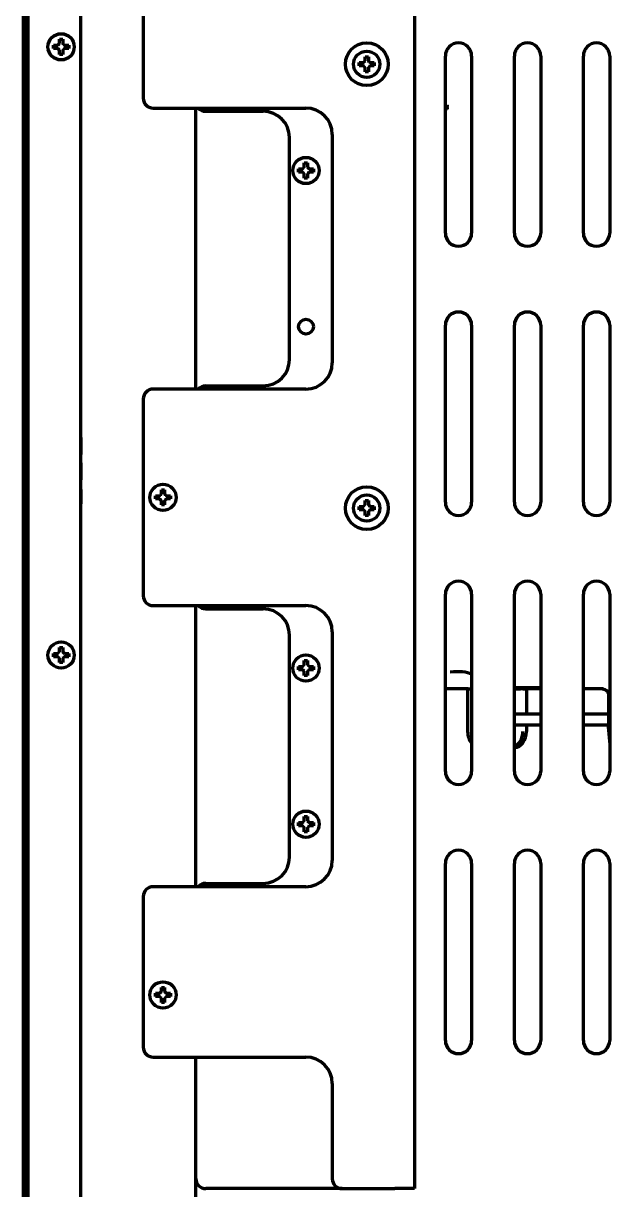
# Model space of a CAD drawing. Header units: inches. Extents: x -3022 to 7311, y 343 to 5680.
# Drawn here: x 2762.4 to 2940.8, y 4887.3 to 5242 of the extents above; entities that cross this region are included whole.
import ezdxf

# ---------------------------------------------------------------- set-up
doc = ezdxf.new("R2010")
doc.units = ezdxf.units.IN

msp = doc.modelspace()

# ---------------------------------------------------------------- linework, layer by layer
at = {"linetype": 'Continuous', "lineweight": 70}
for p, q in [((2881.42, 5510.9), (2881.42, 4887.6)), ((2762.42, 5416.39), (2762.42, 4925.13)), ((2763.1, 4926.13), (2763.1, 5416.05)), ((2763.92, 4602.1), (2763.92, 5415.66)), ((2779.92, 4615.94), (2779.92, 5410.57)), ((2798.92, 5279.12), (2798.92, 5219.28)), ((2771.62, 5234.9), (2771.62, 5235.4)), ((2771.62, 5234.4), (2771.62, 5234.9)), ((2776.22, 5235.4), (2776.22, 5234.9)), ((2776.22, 5234.9), (2776.22, 5234.4)), ((2864.62, 5229.6), (2864.62, 5230.1)), ((2864.62, 5229.1), (2864.62, 5229.6)), ((2869.22, 5230.1), (2869.22, 5229.6)), ((2869.22, 5229.6), (2869.22, 5229.1)), ((2890.84, 5178.24), (2890.84, 5232.1)), ((2898.84, 5232.1), (2898.84, 5178.24)), ((2911.84, 5178.24), (2911.84, 5232.1)), ((2919.84, 5232.1), (2919.84, 5178.24)), ((2932.84, 5178.24), (2932.84, 5232.1)), ((2940.84, 5232.1), (2940.84, 5178.24)), ((2801.92, 5216.28), (2848.42, 5216.28)), ((2814.92, 5130.77), (2814.92, 5216.27)), ((2817.92, 5215.28), (2835.42, 5215.28)), ((2856.42, 5208.28), (2856.42, 5138.78)), ((2843.42, 5139.78), (2843.42, 5207.28)), ((2846.12, 5197.28), (2846.12, 5197.78)), ((2850.72, 5197.78), (2850.72, 5197.28)), ((2846.12, 5196.78), (2846.12, 5197.28)), ((2850.72, 5197.28), (2850.72, 5196.78)), ((2890.84, 5096.38), (2890.84, 5150.24)), ((2898.84, 5150.24), (2898.84, 5096.38)), ((2911.84, 5096.38), (2911.84, 5150.24)), ((2919.84, 5150.24), (2919.84, 5096.38)), ((2932.84, 5096.38), (2932.84, 5150.24)), ((2940.84, 5150.24), (2940.84, 5096.38)), ((2848.42, 5130.78), (2801.92, 5130.78)), ((2817.92, 5131.78), (2835.42, 5131.78)), ((2798.92, 5127.78), (2798.92, 5067.94)), ((2779.92, 5116.07), (2779.92, 5110.93)), ((2779.92, 5116.07), (2779.92, 5111.78)), ((2779.92, 5110.93), (2779.92, 5116.07)), ((2779.92, 5108.35), (2779.92, 5103.21)), ((2779.92, 5103.21), (2779.92, 5108.35)), ((2779.92, 5100.21), (2779.92, 5095.93)), ((2802.62, 5097.86), (2802.62, 5098.36)), ((2807.22, 5098.36), (2807.22, 5097.86)), ((2802.62, 5097.36), (2802.62, 5097.86)), ((2807.22, 5097.86), (2807.22, 5097.36)), ((2864.62, 5094.6), (2864.62, 5095.1)), ((2864.62, 5094.1), (2864.62, 5094.6)), ((2869.22, 5095.1), (2869.22, 5094.6)), ((2869.22, 5094.6), (2869.22, 5094.1)), ((2890.84, 5014.52), (2890.84, 5068.38)), ((2898.84, 5068.38), (2898.84, 5014.52)), ((2911.84, 5014.52), (2911.84, 5068.38)), ((2919.84, 5068.38), (2919.84, 5014.52)), ((2932.84, 5014.52), (2932.84, 5068.38)), ((2940.84, 5068.38), (2940.84, 5014.52)), ((2801.92, 5064.94), (2848.42, 5064.94)), ((2814.92, 4979.43), (2814.92, 5064.92)), ((2817.92, 5063.94), (2835.42, 5063.94)), ((2843.42, 4988.44), (2843.42, 5055.94)), ((2856.42, 5056.94), (2856.42, 4987.44)), ((2771.62, 5049.9), (2771.62, 5050.4)), ((2771.62, 5049.4), (2771.62, 5049.9)), ((2776.22, 5050.4), (2776.22, 5049.9)), ((2776.22, 5049.9), (2776.22, 5049.4)), ((2846.12, 5045.94), (2846.12, 5046.44)), ((2846.12, 5045.44), (2846.12, 5045.94)), ((2850.72, 5046.44), (2850.72, 5045.94)), ((2850.72, 5045.94), (2850.72, 5045.44)), ((2891.53, 5039.6), (2890.84, 5039.6)), ((2892.41, 5039.6), (2891.52, 5039.6)), ((2897.53, 5039.6), (2892.42, 5039.6)), ((2897.53, 5039.61), (2897.53, 5026.6)), ((2897.76, 5039.61), (2898.84, 5039.61)), ((2919.84, 5039.93), (2911.84, 5040)), ((2911.84, 5039.63), (2913.75, 5039.64)), ((2914.44, 5039.63), (2915.26, 5039.6)), ((2919.84, 5039.6), (2915.26, 5039.6)), ((2915.6, 5031.94), (2915.6, 5039.6)), ((2938.9, 5039.63), (2934.42, 5039.63)), ((2938.52, 5039.6), (2934.42, 5039.6)), ((2940.52, 5037.6), (2940.52, 5028.1)), ((2919.84, 5031.94), (2911.84, 5031.93)), ((2940.52, 5031.96), (2932.84, 5031.96)), ((2911.84, 5028.63), (2919.84, 5028.64)), ((2915.6, 5026.6), (2915.6, 5028.64)), ((2915.6, 5028.63), (2919.84, 5028.63)), ((2932.84, 5028.65), (2940.52, 5028.66)), ((2932.84, 5028.66), (2940.52, 5028.66)), ((2940.84, 5028.1), (2940.42, 5028.1)), ((2940.42, 5028.1), (2940.84, 5022.64)), ((2915.52, 5026.6), (2915.6, 5026.6)), ((2846.12, 4998.44), (2846.12, 4998.94)), ((2850.72, 4998.94), (2850.72, 4998.44)), ((2846.12, 4997.94), (2846.12, 4998.44)), ((2850.72, 4998.44), (2850.72, 4997.94)), ((2890.84, 4932.66), (2890.84, 4986.52)), ((2898.84, 4986.52), (2898.84, 4932.66)), ((2911.84, 4932.66), (2911.84, 4986.52)), ((2919.84, 4986.52), (2919.84, 4932.66)), ((2932.84, 4932.66), (2932.84, 4986.52)), ((2940.84, 4986.52), (2940.84, 4932.66)), ((2848.42, 4979.44), (2801.92, 4979.44)), ((2817.92, 4980.44), (2835.42, 4980.44)), ((2798.92, 4976.44), (2798.92, 4930.6)), ((2802.62, 4946.52), (2802.62, 4947.02)), ((2802.62, 4946.02), (2802.62, 4946.52)), ((2807.22, 4947.02), (2807.22, 4946.52)), ((2807.22, 4946.52), (2807.22, 4946.02)), ((2762.42, 4925.13), (2762.42, 4925.13)), ((2762.42, 4925.13), (2763.04, 4925.13)), ((2762.42, 4925.1), (2762.42, 4925.1)), ((2762.42, 4925.1), (2762.42, 4438.3)), ((2762.42, 4925.1), (2763.04, 4925.1)), ((2763.92, 4925.13), (2763.04, 4925.13)), ((2763.92, 4925.1), (2763.04, 4925.1)), ((2801.92, 4927.6), (2848.42, 4927.6)), ((2814.92, 4601.15), (2814.92, 4927.61)), ((2763.1, 4441.3), (2763.1, 4924.1)), ((2856.42, 4919.6), (2856.42, 4890.6)), ((2859.42, 4887.6), (2817.92, 4887.6)), ((2859.42, 4887.6), (2875.42, 4887.6)), ((2881.42, 4887.6), (2875.42, 4887.6))]:
    msp.add_line(p, q, dxfattribs=at)
for centre, radius in [((2773.92, 5234.9), 4), ((2866.92, 5229.6), 6.5), ((2866.92, 5229.6), 4), ((2848.42, 5197.28), 4), ((2848.42, 5149.78), 2.25), ((2804.92, 5097.86), 4), ((2866.92, 5094.6), 6.5), ((2866.92, 5094.6), 4), ((2773.92, 5049.9), 4), ((2848.42, 5045.94), 4), ((2848.42, 4998.44), 4), ((2804.92, 4946.52), 4)]:
    msp.add_circle(centre, radius, dxfattribs=at)
for centre, radius, start, end in [((2894.84, 5232.1), 4, 0, 180), ((2915.84, 5232.1), 4, 0, 180), ((2936.84, 5232.1), 4, 0, 180), ((2801.92, 5219.28), 3, 180, 270), ((2817.92, 5218.28), 3, 221.8416, 270), ((2835.42, 5207.28), 8, 0, 90), ((2848.42, 5208.28), 8, 0, 90), ((2894.84, 5178.24), 4, 180, 0), ((2915.84, 5178.24), 4, 180, 0), ((2936.84, 5178.24), 4, 180, 0), ((2894.84, 5150.24), 4, 0, 180), ((2915.84, 5150.24), 4, 0, 180), ((2936.84, 5150.24), 4, 0, 180), ((2835.42, 5139.78), 8, 270, 0), ((2848.42, 5138.78), 8, 270, 0), ((2801.92, 5127.78), 3, 90, 180), ((2817.92, 5128.78), 3, 90, 138.1894), ((2894.84, 5096.38), 4, 180, 0), ((2915.84, 5096.38), 4, 180, 0), ((2936.84, 5096.38), 4, 180, 0), ((2894.84, 5068.38), 4, 0, 180), ((2915.84, 5068.38), 4, 0, 180), ((2936.84, 5068.38), 4, 0, 180), ((2801.92, 5067.94), 3, 180, 270), ((2817.92, 5066.94), 3, 221.8416, 270), ((2835.42, 5055.94), 8, 0, 90), ((2848.42, 5056.94), 8, 0, 90), ((2894.84, 5014.52), 4, 180, 0), ((2915.84, 5014.52), 4, 180, 0), ((2936.84, 5014.52), 4, 180, 0), ((2835.42, 4988.44), 8, 270, 0), ((2894.84, 4986.52), 4, 0, 180), ((2915.84, 4986.52), 4, 0, 180), ((2936.84, 4986.52), 4, 0, 180), ((2848.42, 4987.44), 8, 270, 0), ((2801.92, 4976.44), 3, 90, 180), ((2817.92, 4977.44), 3, 90, 138.1894), ((2894.84, 4932.66), 4, 180, 0), ((2915.84, 4932.66), 4, 180, 0), ((2936.84, 4932.66), 4, 180, 0), ((2801.92, 4930.6), 3, 180, 270), ((2848.42, 4919.6), 8, 0, 90), ((2817.92, 4890.6), 3, 180, 270), ((2859.42, 4890.6), 3, 180, 270)]:
    msp.add_arc(centre, radius, start, end, dxfattribs=at)
for centre, major_axis, ratio, start_param, end_param in [((2892.19, 5041.32), (7.88, 1.37), 0.409272, 0.499195, 1.479494), ((2898.03, 5039.6), (0.5, -0.005), 0.017453, 2.142303, 3.141746), ((2914.02, 5039.63), (0.5, -0.005), 0.017453, 0.571506, 2.142303), ((2901.82, 5026.6), (0, -5), 0.841178, 4.712389, 5.495676), ((2911.31, 5026.6), (0, 5), 0.841178, 3.267085, 4.712389), ((2910.23, 5026.6), (0, -5), 0.841178, 0.392282, 1.570796), ((2763.04, 4926.13), (0, -1), 0.052336, 0, 1.570796), ((2763.04, 4924.1), (0, -1), 0.052336, 1.570796, 3.141593)]:
    msp.add_ellipse(centre, major_axis=major_axis, ratio=ratio, start_param=start_param, end_param=end_param, dxfattribs=at)
for points in [[(2773.42, 5235.9), (2773.42, 5235.95), (2773.42, 5236.06), (2773.42, 5236.22), (2773.42, 5236.38), (2773.42, 5236.54), (2773.42, 5236.69), (2773.42, 5236.84), (2773.42, 5237.01), (2773.42, 5237.13), (2773.42, 5237.2)], [(2773.42, 5237.2), (2773.58, 5237.2), (2773.92, 5237.2), (2774.25, 5237.2), (2774.42, 5237.2)], [(2772.92, 5234.4), (2772.86, 5234.4), (2772.76, 5234.4), (2772.59, 5234.4), (2772.44, 5234.4), (2772.28, 5234.4), (2772.13, 5234.4), (2771.97, 5234.4), (2771.81, 5234.4), (2771.68, 5234.4), (2771.62, 5234.4)], [(2772.92, 5235.4), (2772.94, 5235.42), (2772.99, 5235.47), (2773.06, 5235.54), (2773.13, 5235.61), (2773.2, 5235.68), (2773.27, 5235.75), (2773.35, 5235.83), (2773.39, 5235.87), (2773.42, 5235.9)], [(2773.42, 5233.9), (2773.39, 5233.92), (2773.34, 5233.98), (2773.27, 5234.05), (2773.2, 5234.12), (2773.13, 5234.19), (2773.06, 5234.26), (2772.99, 5234.33), (2772.94, 5234.38), (2772.92, 5234.4)], [(2774.42, 5235.9), (2774.44, 5235.87), (2774.5, 5235.82), (2774.57, 5235.75), (2774.64, 5235.68), (2774.71, 5235.61), (2774.78, 5235.54), (2774.85, 5235.47), (2774.89, 5235.42), (2774.92, 5235.4)], [(2774.92, 5234.4), (2774.89, 5234.37), (2774.85, 5234.33), (2774.78, 5234.26), (2774.7, 5234.18), (2774.63, 5234.11), (2774.56, 5234.04), (2774.49, 5233.97), (2774.44, 5233.92), (2774.42, 5233.9)], [(2774.42, 5233.9), (2774.42, 5233.84), (2774.42, 5233.74), (2774.42, 5233.57), (2774.42, 5233.42), (2774.42, 5233.26), (2774.42, 5233.11), (2774.42, 5232.95), (2774.42, 5232.79), (2774.42, 5232.66), (2774.42, 5232.6)], [(2774.92, 5235.4), (2774.97, 5235.4), (2775.08, 5235.4), (2775.24, 5235.4), (2775.4, 5235.4), (2775.56, 5235.4), (2775.71, 5235.4), (2775.86, 5235.4), (2776.03, 5235.4), (2776.15, 5235.4), (2776.22, 5235.4)], [(2774.42, 5232.6), (2774.25, 5232.6), (2773.92, 5232.6), (2773.58, 5232.6), (2773.42, 5232.6)], [(2865.92, 5230.1), (2865.94, 5230.12), (2865.99, 5230.17), (2866.06, 5230.24), (2866.13, 5230.31), (2866.2, 5230.38), (2866.27, 5230.45), (2866.35, 5230.53), (2866.39, 5230.57), (2866.42, 5230.6)], [(2866.42, 5230.6), (2866.42, 5230.65), (2866.42, 5230.76), (2866.42, 5230.92), (2866.42, 5231.08), (2866.42, 5231.24), (2866.42, 5231.39), (2866.42, 5231.54), (2866.42, 5231.71), (2866.42, 5231.83), (2866.42, 5231.9)], [(2866.42, 5231.9), (2866.58, 5231.9), (2866.92, 5231.9), (2867.25, 5231.9), (2867.42, 5231.9)], [(2867.42, 5230.6), (2867.44, 5230.57), (2867.5, 5230.52), (2867.57, 5230.45), (2867.64, 5230.38), (2867.71, 5230.31), (2867.78, 5230.24), (2867.85, 5230.17), (2867.89, 5230.12), (2867.92, 5230.1)], [(2867.92, 5230.1), (2867.97, 5230.1), (2868.08, 5230.1), (2868.24, 5230.1), (2868.4, 5230.1), (2868.56, 5230.1), (2868.71, 5230.1), (2868.86, 5230.1), (2869.03, 5230.1), (2869.15, 5230.1), (2869.22, 5230.1)], [(2865.92, 5229.1), (2865.86, 5229.1), (2865.76, 5229.1), (2865.59, 5229.1), (2865.44, 5229.1), (2865.28, 5229.1), (2865.13, 5229.1), (2864.97, 5229.1), (2864.81, 5229.1), (2864.68, 5229.1), (2864.62, 5229.1)], [(2866.42, 5228.6), (2866.39, 5228.62), (2866.34, 5228.68), (2866.27, 5228.75), (2866.2, 5228.82), (2866.13, 5228.89), (2866.06, 5228.96), (2865.99, 5229.03), (2865.94, 5229.08), (2865.92, 5229.1)], [(2867.42, 5227.3), (2867.25, 5227.3), (2866.92, 5227.3), (2866.58, 5227.3), (2866.42, 5227.3)], [(2867.92, 5229.1), (2867.89, 5229.07), (2867.85, 5229.03), (2867.78, 5228.96), (2867.7, 5228.88), (2867.63, 5228.81), (2867.56, 5228.74), (2867.49, 5228.67), (2867.44, 5228.62), (2867.42, 5228.6)], [(2867.42, 5228.6), (2867.42, 5228.54), (2867.42, 5228.44), (2867.42, 5228.27), (2867.42, 5228.12), (2867.42, 5227.96), (2867.42, 5227.81), (2867.42, 5227.65), (2867.42, 5227.49), (2867.42, 5227.36), (2867.42, 5227.3)], [(2847.42, 5197.78), (2847.44, 5197.8), (2847.49, 5197.85), (2847.56, 5197.92), (2847.63, 5197.99), (2847.7, 5198.06), (2847.77, 5198.13), (2847.85, 5198.21), (2847.89, 5198.25), (2847.92, 5198.28)], [(2847.92, 5198.28), (2847.92, 5198.33), (2847.92, 5198.44), (2847.92, 5198.6), (2847.92, 5198.76), (2847.92, 5198.92), (2847.92, 5199.07), (2847.92, 5199.22), (2847.92, 5199.39), (2847.92, 5199.51), (2847.92, 5199.58)], [(2847.92, 5199.58), (2848.08, 5199.58), (2848.42, 5199.58), (2848.75, 5199.58), (2848.92, 5199.58)], [(2848.92, 5198.28), (2848.94, 5198.25), (2849, 5198.2), (2849.07, 5198.13), (2849.14, 5198.05), (2849.21, 5197.98), (2849.28, 5197.91), (2849.35, 5197.85), (2849.39, 5197.8), (2849.42, 5197.78)], [(2849.42, 5197.78), (2849.47, 5197.78), (2849.58, 5197.78), (2849.74, 5197.78), (2849.9, 5197.78), (2850.06, 5197.78), (2850.21, 5197.78), (2850.36, 5197.78), (2850.53, 5197.78), (2850.65, 5197.78), (2850.72, 5197.78)], [(2847.42, 5196.78), (2847.36, 5196.78), (2847.26, 5196.78), (2847.09, 5196.78), (2846.94, 5196.78), (2846.78, 5196.78), (2846.63, 5196.78), (2846.47, 5196.78), (2846.31, 5196.78), (2846.18, 5196.78), (2846.12, 5196.78)], [(2847.92, 5196.28), (2847.89, 5196.3), (2847.84, 5196.35), (2847.77, 5196.43), (2847.7, 5196.5), (2847.63, 5196.57), (2847.56, 5196.64), (2847.49, 5196.71), (2847.44, 5196.75), (2847.42, 5196.78)], [(2848.92, 5194.98), (2848.75, 5194.98), (2848.42, 5194.98), (2848.08, 5194.98), (2847.92, 5194.98)], [(2849.42, 5196.78), (2849.39, 5196.75), (2849.35, 5196.71), (2849.28, 5196.63), (2849.2, 5196.56), (2849.13, 5196.49), (2849.06, 5196.42), (2848.99, 5196.35), (2848.94, 5196.3), (2848.92, 5196.28)], [(2848.92, 5196.28), (2848.92, 5196.22), (2848.92, 5196.11), (2848.92, 5195.95), (2848.92, 5195.79), (2848.92, 5195.64), (2848.92, 5195.49), (2848.92, 5195.33), (2848.92, 5195.16), (2848.92, 5195.04), (2848.92, 5194.98)], [(2803.92, 5098.36), (2803.94, 5098.38), (2803.99, 5098.43), (2804.06, 5098.5), (2804.13, 5098.57), (2804.2, 5098.64), (2804.27, 5098.71), (2804.35, 5098.79), (2804.39, 5098.83), (2804.42, 5098.86)], [(2804.42, 5098.86), (2804.42, 5098.91), (2804.42, 5099.02), (2804.42, 5099.18), (2804.42, 5099.34), (2804.42, 5099.5), (2804.42, 5099.65), (2804.42, 5099.8), (2804.42, 5099.97), (2804.42, 5100.09), (2804.42, 5100.16)], [(2804.42, 5100.16), (2804.58, 5100.16), (2804.92, 5100.16), (2805.25, 5100.16), (2805.42, 5100.16)], [(2805.42, 5098.86), (2805.44, 5098.83), (2805.5, 5098.78), (2805.57, 5098.71), (2805.64, 5098.64), (2805.71, 5098.57), (2805.78, 5098.5), (2805.85, 5098.43), (2805.89, 5098.38), (2805.92, 5098.36)], [(2805.92, 5098.36), (2805.97, 5098.36), (2806.08, 5098.36), (2806.24, 5098.36), (2806.4, 5098.36), (2806.56, 5098.36), (2806.71, 5098.36), (2806.86, 5098.36), (2807.03, 5098.36), (2807.15, 5098.36), (2807.22, 5098.36)], [(2803.92, 5097.36), (2803.86, 5097.36), (2803.76, 5097.36), (2803.59, 5097.36), (2803.44, 5097.36), (2803.28, 5097.36), (2803.13, 5097.36), (2802.97, 5097.36), (2802.81, 5097.36), (2802.68, 5097.36), (2802.62, 5097.36)], [(2804.42, 5096.86), (2804.39, 5096.88), (2804.34, 5096.94), (2804.27, 5097.01), (2804.2, 5097.08), (2804.13, 5097.15), (2804.06, 5097.22), (2803.99, 5097.29), (2803.94, 5097.34), (2803.92, 5097.36)], [(2805.42, 5095.56), (2805.25, 5095.56), (2804.92, 5095.56), (2804.58, 5095.56), (2804.42, 5095.56)], [(2805.92, 5097.36), (2805.89, 5097.33), (2805.85, 5097.29), (2805.78, 5097.22), (2805.7, 5097.14), (2805.63, 5097.07), (2805.56, 5097), (2805.49, 5096.93), (2805.44, 5096.88), (2805.42, 5096.86)], [(2805.42, 5096.86), (2805.42, 5096.8), (2805.42, 5096.7), (2805.42, 5096.53), (2805.42, 5096.38), (2805.42, 5096.22), (2805.42, 5096.07), (2805.42, 5095.91), (2805.42, 5095.75), (2805.42, 5095.62), (2805.42, 5095.56)], [(2865.92, 5095.1), (2865.94, 5095.12), (2865.99, 5095.17), (2866.06, 5095.24), (2866.13, 5095.31), (2866.2, 5095.38), (2866.27, 5095.45), (2866.35, 5095.53), (2866.39, 5095.57), (2866.42, 5095.6)], [(2866.42, 5095.6), (2866.42, 5095.65), (2866.42, 5095.76), (2866.42, 5095.92), (2866.42, 5096.08), (2866.42, 5096.24), (2866.42, 5096.39), (2866.42, 5096.54), (2866.42, 5096.71), (2866.42, 5096.83), (2866.42, 5096.9)], [(2866.42, 5096.9), (2866.58, 5096.9), (2866.92, 5096.9), (2867.25, 5096.9), (2867.42, 5096.9)], [(2867.42, 5095.6), (2867.44, 5095.57), (2867.5, 5095.52), (2867.57, 5095.45), (2867.64, 5095.38), (2867.71, 5095.31), (2867.78, 5095.24), (2867.85, 5095.17), (2867.89, 5095.12), (2867.92, 5095.1)], [(2867.92, 5095.1), (2867.97, 5095.1), (2868.08, 5095.1), (2868.24, 5095.1), (2868.4, 5095.1), (2868.56, 5095.1), (2868.71, 5095.1), (2868.86, 5095.1), (2869.03, 5095.1), (2869.15, 5095.1), (2869.22, 5095.1)], [(2865.92, 5094.1), (2865.86, 5094.1), (2865.76, 5094.1), (2865.59, 5094.1), (2865.44, 5094.1), (2865.28, 5094.1), (2865.13, 5094.1), (2864.97, 5094.1), (2864.81, 5094.1), (2864.68, 5094.1), (2864.62, 5094.1)], [(2866.42, 5093.6), (2866.39, 5093.62), (2866.34, 5093.68), (2866.27, 5093.75), (2866.2, 5093.82), (2866.13, 5093.89), (2866.06, 5093.96), (2865.99, 5094.03), (2865.94, 5094.08), (2865.92, 5094.1)], [(2867.42, 5092.3), (2867.25, 5092.3), (2866.92, 5092.3), (2866.58, 5092.3), (2866.42, 5092.3)], [(2867.92, 5094.1), (2867.89, 5094.07), (2867.85, 5094.03), (2867.78, 5093.96), (2867.7, 5093.88), (2867.63, 5093.81), (2867.56, 5093.74), (2867.49, 5093.67), (2867.44, 5093.62), (2867.42, 5093.6)], [(2867.42, 5093.6), (2867.42, 5093.54), (2867.42, 5093.44), (2867.42, 5093.27), (2867.42, 5093.12), (2867.42, 5092.96), (2867.42, 5092.81), (2867.42, 5092.65), (2867.42, 5092.49), (2867.42, 5092.36), (2867.42, 5092.3)], [(2773.42, 5050.9), (2773.42, 5050.95), (2773.42, 5051.06), (2773.42, 5051.22), (2773.42, 5051.38), (2773.42, 5051.54), (2773.42, 5051.69), (2773.42, 5051.84), (2773.42, 5052.01), (2773.42, 5052.13), (2773.42, 5052.2)], [(2773.42, 5052.2), (2773.58, 5052.2), (2773.92, 5052.2), (2774.25, 5052.2), (2774.42, 5052.2)], [(2772.92, 5049.4), (2772.86, 5049.4), (2772.76, 5049.4), (2772.59, 5049.4), (2772.44, 5049.4), (2772.28, 5049.4), (2772.13, 5049.4), (2771.97, 5049.4), (2771.81, 5049.4), (2771.68, 5049.4), (2771.62, 5049.4)], [(2772.92, 5050.4), (2772.94, 5050.42), (2772.99, 5050.47), (2773.06, 5050.54), (2773.13, 5050.61), (2773.2, 5050.68), (2773.27, 5050.75), (2773.35, 5050.83), (2773.39, 5050.87), (2773.42, 5050.9)], [(2773.42, 5048.9), (2773.39, 5048.92), (2773.34, 5048.98), (2773.27, 5049.05), (2773.2, 5049.12), (2773.13, 5049.19), (2773.06, 5049.26), (2772.99, 5049.33), (2772.94, 5049.38), (2772.92, 5049.4)], [(2774.42, 5050.9), (2774.44, 5050.87), (2774.5, 5050.82), (2774.57, 5050.75), (2774.64, 5050.68), (2774.71, 5050.61), (2774.78, 5050.54), (2774.85, 5050.47), (2774.89, 5050.42), (2774.92, 5050.4)], [(2774.92, 5049.4), (2774.89, 5049.37), (2774.85, 5049.33), (2774.78, 5049.26), (2774.7, 5049.18), (2774.63, 5049.11), (2774.56, 5049.04), (2774.49, 5048.97), (2774.44, 5048.92), (2774.42, 5048.9)], [(2774.42, 5048.9), (2774.42, 5048.84), (2774.42, 5048.74), (2774.42, 5048.57), (2774.42, 5048.42), (2774.42, 5048.26), (2774.42, 5048.11), (2774.42, 5047.95), (2774.42, 5047.79), (2774.42, 5047.66), (2774.42, 5047.6)], [(2774.92, 5050.4), (2774.97, 5050.4), (2775.08, 5050.4), (2775.24, 5050.4), (2775.4, 5050.4), (2775.56, 5050.4), (2775.71, 5050.4), (2775.86, 5050.4), (2776.03, 5050.4), (2776.15, 5050.4), (2776.22, 5050.4)], [(2774.42, 5047.6), (2774.25, 5047.6), (2773.92, 5047.6), (2773.58, 5047.6), (2773.42, 5047.6)], [(2847.42, 5045.44), (2847.36, 5045.44), (2847.26, 5045.44), (2847.09, 5045.44), (2846.94, 5045.44), (2846.78, 5045.44), (2846.63, 5045.44), (2846.47, 5045.44), (2846.31, 5045.44), (2846.18, 5045.44), (2846.12, 5045.44)], [(2847.42, 5046.44), (2847.44, 5046.46), (2847.49, 5046.51), (2847.56, 5046.58), (2847.63, 5046.65), (2847.7, 5046.72), (2847.77, 5046.79), (2847.85, 5046.87), (2847.89, 5046.91), (2847.92, 5046.94)], [(2847.92, 5044.94), (2847.89, 5044.96), (2847.84, 5045.01), (2847.77, 5045.09), (2847.7, 5045.16), (2847.63, 5045.23), (2847.56, 5045.3), (2847.49, 5045.37), (2847.44, 5045.41), (2847.42, 5045.44)], [(2847.92, 5046.94), (2847.92, 5046.99), (2847.92, 5047.1), (2847.92, 5047.26), (2847.92, 5047.42), (2847.92, 5047.58), (2847.92, 5047.73), (2847.92, 5047.88), (2847.92, 5048.05), (2847.92, 5048.17), (2847.92, 5048.24)], [(2847.92, 5048.24), (2848.08, 5048.24), (2848.42, 5048.24), (2848.75, 5048.24), (2848.92, 5048.24)], [(2848.92, 5046.94), (2848.94, 5046.91), (2849, 5046.86), (2849.07, 5046.79), (2849.14, 5046.71), (2849.21, 5046.64), (2849.28, 5046.57), (2849.35, 5046.51), (2849.39, 5046.46), (2849.42, 5046.44)], [(2849.42, 5045.44), (2849.39, 5045.41), (2849.35, 5045.37), (2849.28, 5045.29), (2849.2, 5045.22), (2849.13, 5045.15), (2849.06, 5045.08), (2848.99, 5045.01), (2848.94, 5044.96), (2848.92, 5044.94)], [(2848.92, 5044.94), (2848.92, 5044.88), (2848.92, 5044.77), (2848.92, 5044.61), (2848.92, 5044.45), (2848.92, 5044.3), (2848.92, 5044.15), (2848.92, 5043.99), (2848.92, 5043.82), (2848.92, 5043.7), (2848.92, 5043.64)], [(2849.42, 5046.44), (2849.47, 5046.44), (2849.58, 5046.44), (2849.74, 5046.44), (2849.9, 5046.44), (2850.06, 5046.44), (2850.21, 5046.44), (2850.36, 5046.44), (2850.53, 5046.44), (2850.65, 5046.44), (2850.72, 5046.44)], [(2848.92, 5043.64), (2848.75, 5043.64), (2848.42, 5043.64), (2848.08, 5043.64), (2847.92, 5043.64)], [(2847.42, 4998.94), (2847.44, 4998.96), (2847.49, 4999.01), (2847.56, 4999.08), (2847.63, 4999.15), (2847.7, 4999.22), (2847.77, 4999.29), (2847.85, 4999.37), (2847.89, 4999.41), (2847.92, 4999.44)], [(2847.92, 4999.44), (2847.92, 4999.49), (2847.92, 4999.6), (2847.92, 4999.76), (2847.92, 4999.92), (2847.92, 5000.08), (2847.92, 5000.23), (2847.92, 5000.38), (2847.92, 5000.55), (2847.92, 5000.67), (2847.92, 5000.74)], [(2847.92, 5000.74), (2848.08, 5000.74), (2848.42, 5000.74), (2848.75, 5000.74), (2848.92, 5000.74)], [(2848.92, 4999.44), (2848.94, 4999.41), (2849, 4999.36), (2849.07, 4999.29), (2849.14, 4999.22), (2849.21, 4999.15), (2849.28, 4999.08), (2849.35, 4999.01), (2849.39, 4998.96), (2849.42, 4998.94)], [(2849.42, 4998.94), (2849.47, 4998.94), (2849.58, 4998.94), (2849.74, 4998.94), (2849.9, 4998.94), (2850.06, 4998.94), (2850.21, 4998.94), (2850.36, 4998.94), (2850.53, 4998.94), (2850.65, 4998.94), (2850.72, 4998.94)], [(2847.42, 4997.94), (2847.36, 4997.94), (2847.26, 4997.94), (2847.09, 4997.94), (2846.94, 4997.94), (2846.78, 4997.94), (2846.63, 4997.94), (2846.47, 4997.94), (2846.31, 4997.94), (2846.18, 4997.94), (2846.12, 4997.94)], [(2847.92, 4997.44), (2847.89, 4997.46), (2847.84, 4997.52), (2847.77, 4997.59), (2847.7, 4997.66), (2847.63, 4997.73), (2847.56, 4997.8), (2847.49, 4997.87), (2847.44, 4997.92), (2847.42, 4997.94)], [(2848.92, 4996.14), (2848.75, 4996.14), (2848.42, 4996.14), (2848.08, 4996.14), (2847.92, 4996.14)], [(2849.42, 4997.94), (2849.39, 4997.91), (2849.35, 4997.87), (2849.28, 4997.8), (2849.2, 4997.72), (2849.13, 4997.65), (2849.06, 4997.58), (2848.99, 4997.51), (2848.94, 4997.46), (2848.92, 4997.44)], [(2848.92, 4997.44), (2848.92, 4997.38), (2848.92, 4997.28), (2848.92, 4997.11), (2848.92, 4996.96), (2848.92, 4996.8), (2848.92, 4996.65), (2848.92, 4996.49), (2848.92, 4996.33), (2848.92, 4996.2), (2848.92, 4996.14)], [(2803.92, 4946.02), (2803.86, 4946.02), (2803.76, 4946.02), (2803.59, 4946.02), (2803.44, 4946.02), (2803.28, 4946.02), (2803.13, 4946.02), (2802.97, 4946.02), (2802.81, 4946.02), (2802.68, 4946.02), (2802.62, 4946.02)], [(2803.92, 4947.02), (2803.94, 4947.04), (2803.99, 4947.09), (2804.06, 4947.16), (2804.13, 4947.23), (2804.2, 4947.3), (2804.27, 4947.37), (2804.35, 4947.45), (2804.39, 4947.49), (2804.42, 4947.52)], [(2804.42, 4945.52), (2804.39, 4945.54), (2804.34, 4945.6), (2804.27, 4945.67), (2804.2, 4945.74), (2804.13, 4945.81), (2804.06, 4945.88), (2803.99, 4945.95), (2803.94, 4946), (2803.92, 4946.02)], [(2804.42, 4947.52), (2804.42, 4947.57), (2804.42, 4947.68), (2804.42, 4947.84), (2804.42, 4948), (2804.42, 4948.16), (2804.42, 4948.31), (2804.42, 4948.46), (2804.42, 4948.63), (2804.42, 4948.75), (2804.42, 4948.82)], [(2804.42, 4948.82), (2804.58, 4948.82), (2804.92, 4948.82), (2805.25, 4948.82), (2805.42, 4948.82)], [(2805.42, 4947.52), (2805.44, 4947.49), (2805.5, 4947.44), (2805.57, 4947.37), (2805.64, 4947.3), (2805.71, 4947.23), (2805.78, 4947.16), (2805.85, 4947.09), (2805.89, 4947.04), (2805.92, 4947.02)], [(2805.92, 4946.02), (2805.89, 4945.99), (2805.85, 4945.95), (2805.78, 4945.88), (2805.7, 4945.8), (2805.63, 4945.73), (2805.56, 4945.66), (2805.49, 4945.59), (2805.44, 4945.54), (2805.42, 4945.52)], [(2805.92, 4947.02), (2805.97, 4947.02), (2806.08, 4947.02), (2806.24, 4947.02), (2806.4, 4947.02), (2806.56, 4947.02), (2806.71, 4947.02), (2806.86, 4947.02), (2807.03, 4947.02), (2807.15, 4947.02), (2807.22, 4947.02)], [(2805.42, 4944.22), (2805.25, 4944.22), (2804.92, 4944.22), (2804.58, 4944.22), (2804.42, 4944.22)], [(2805.42, 4945.52), (2805.42, 4945.46), (2805.42, 4945.36), (2805.42, 4945.19), (2805.42, 4945.04), (2805.42, 4944.88), (2805.42, 4944.73), (2805.42, 4944.57), (2805.42, 4944.41), (2805.42, 4944.28), (2805.42, 4944.22)]]:
    msp.add_open_spline(points, degree=3, dxfattribs=at)
for points, knots in [([(2774.42, 5237.2), (2774.42, 5237), (2774.42, 5236.79), (2774.42, 5236.46), (2774.42, 5236.35), (2774.42, 5236.13), (2774.42, 5236.01), (2774.42, 5235.9)], [0, 0, 0, 0, 0.5, 0.5, 0.75, 0.75, 1, 1, 1, 1]), ([(2771.62, 5235.4), (2771.82, 5235.4), (2772.03, 5235.4), (2772.36, 5235.4), (2772.47, 5235.4), (2772.69, 5235.4), (2772.8, 5235.4), (2772.92, 5235.4)], [0, 0, 0, 0, 0.5, 0.5, 0.75, 0.75, 1, 1, 1, 1]), ([(2773.42, 5232.6), (2773.42, 5232.8), (2773.42, 5233.01), (2773.42, 5233.34), (2773.42, 5233.45), (2773.42, 5233.67), (2773.42, 5233.78), (2773.42, 5233.9)], [0, 0, 0, 0, 0.5, 0.5, 0.75, 0.75, 1, 1, 1, 1]), ([(2776.22, 5234.4), (2776.02, 5234.4), (2775.81, 5234.4), (2775.48, 5234.4), (2775.37, 5234.4), (2775.15, 5234.4), (2775.03, 5234.4), (2774.92, 5234.4)], [0, 0, 0, 0, 0.5, 0.5, 0.75, 0.75, 1, 1, 1, 1]), ([(2864.62, 5230.1), (2864.82, 5230.1), (2865.03, 5230.1), (2865.36, 5230.1), (2865.47, 5230.1), (2865.69, 5230.1), (2865.8, 5230.1), (2865.92, 5230.1)], [0, 0, 0, 0, 0.5, 0.5, 0.75, 0.75, 1, 1, 1, 1]), ([(2867.42, 5231.9), (2867.42, 5231.7), (2867.42, 5231.49), (2867.42, 5231.16), (2867.42, 5231.05), (2867.42, 5230.83), (2867.42, 5230.71), (2867.42, 5230.6)], [0, 0, 0, 0, 0.5, 0.5, 0.75, 0.75, 1, 1, 1, 1]), ([(2866.42, 5227.3), (2866.42, 5227.5), (2866.42, 5227.71), (2866.42, 5228.04), (2866.42, 5228.15), (2866.42, 5228.37), (2866.42, 5228.48), (2866.42, 5228.6)], [0, 0, 0, 0, 0.5, 0.5, 0.75, 0.75, 1, 1, 1, 1]), ([(2869.22, 5229.1), (2869.02, 5229.1), (2868.81, 5229.1), (2868.48, 5229.1), (2868.37, 5229.1), (2868.15, 5229.1), (2868.03, 5229.1), (2867.92, 5229.1)], [0, 0, 0, 0, 0.5, 0.5, 0.75, 0.75, 1, 1, 1, 1]), ([(2891.41, 5216.58), (2891.41, 5216.59), (2891.42, 5216.61), (2891.42, 5216.64), (2891.43, 5216.68), (2891.44, 5216.74), (2891.46, 5216.8), (2891.48, 5216.89), (2891.49, 5216.98), (2891.52, 5217.08), (2891.53, 5217.14), (2891.53, 5217.17)], [0, 0, 0, 0, 0.040704, 0.09594, 0.165709, 0.250012, 0.372451, 0.500013, 0.681858, 0.84852, 1, 1, 1, 1]), ([(2891.54, 5216.01), (2891.54, 5216.02), (2891.54, 5216.04), (2891.53, 5216.06), (2891.53, 5216.09), (2891.52, 5216.12), (2891.51, 5216.16), (2891.5, 5216.21), (2891.48, 5216.26), (2891.47, 5216.31), (2891.46, 5216.37), (2891.44, 5216.44), (2891.43, 5216.52), (2891.42, 5216.57), (2891.41, 5216.58)], [0, 0, 0, 0, 0.038477, 0.082678, 0.132605, 0.188257, 0.249637, 0.355045, 0.438326, 0.499482, 0.609373, 0.749575, 0.908462, 1, 1, 1, 1]), ([(2846.12, 5197.78), (2846.32, 5197.78), (2846.53, 5197.78), (2846.86, 5197.78), (2846.97, 5197.78), (2847.19, 5197.78), (2847.3, 5197.78), (2847.42, 5197.78)], [0, 0, 0, 0, 0.5, 0.5, 0.75, 0.75, 1, 1, 1, 1]), ([(2848.92, 5199.58), (2848.92, 5199.37), (2848.92, 5199.16), (2848.92, 5198.84), (2848.92, 5198.73), (2848.92, 5198.51), (2848.92, 5198.39), (2848.92, 5198.28)], [0, 0, 0, 0, 0.5, 0.5, 0.75, 0.75, 1, 1, 1, 1]), ([(2847.92, 5194.98), (2847.92, 5195.18), (2847.92, 5195.39), (2847.92, 5195.71), (2847.92, 5195.82), (2847.92, 5196.05), (2847.92, 5196.16), (2847.92, 5196.28)], [0, 0, 0, 0, 0.5, 0.5, 0.75, 0.75, 1, 1, 1, 1]), ([(2850.72, 5196.78), (2850.52, 5196.78), (2850.31, 5196.78), (2849.98, 5196.78), (2849.87, 5196.78), (2849.65, 5196.78), (2849.53, 5196.78), (2849.42, 5196.78)], [0, 0, 0, 0, 0.5, 0.5, 0.75, 0.75, 1, 1, 1, 1]), ([(2802.62, 5098.36), (2802.82, 5098.36), (2803.03, 5098.36), (2803.36, 5098.36), (2803.47, 5098.36), (2803.69, 5098.36), (2803.8, 5098.36), (2803.92, 5098.36)], [0, 0, 0, 0, 0.5, 0.5, 0.75, 0.75, 1, 1, 1, 1]), ([(2805.42, 5100.16), (2805.42, 5099.96), (2805.42, 5099.75), (2805.42, 5099.42), (2805.42, 5099.31), (2805.42, 5099.09), (2805.42, 5098.97), (2805.42, 5098.86)], [0, 0, 0, 0, 0.5, 0.5, 0.75, 0.75, 1, 1, 1, 1]), ([(2804.42, 5095.56), (2804.42, 5095.76), (2804.42, 5095.97), (2804.42, 5096.3), (2804.42, 5096.41), (2804.42, 5096.63), (2804.42, 5096.74), (2804.42, 5096.86)], [0, 0, 0, 0, 0.5, 0.5, 0.75, 0.75, 1, 1, 1, 1]), ([(2807.22, 5097.36), (2807.02, 5097.36), (2806.81, 5097.36), (2806.48, 5097.36), (2806.37, 5097.36), (2806.15, 5097.36), (2806.03, 5097.36), (2805.92, 5097.36)], [0, 0, 0, 0, 0.5, 0.5, 0.75, 0.75, 1, 1, 1, 1]), ([(2864.62, 5095.1), (2864.82, 5095.1), (2865.03, 5095.1), (2865.36, 5095.1), (2865.47, 5095.1), (2865.69, 5095.1), (2865.8, 5095.1), (2865.92, 5095.1)], [0, 0, 0, 0, 0.5, 0.5, 0.75, 0.75, 1, 1, 1, 1]), ([(2867.42, 5096.9), (2867.42, 5096.7), (2867.42, 5096.49), (2867.42, 5096.16), (2867.42, 5096.05), (2867.42, 5095.83), (2867.42, 5095.71), (2867.42, 5095.6)], [0, 0, 0, 0, 0.5, 0.5, 0.75, 0.75, 1, 1, 1, 1]), ([(2866.42, 5092.3), (2866.42, 5092.5), (2866.42, 5092.71), (2866.42, 5093.04), (2866.42, 5093.15), (2866.42, 5093.37), (2866.42, 5093.48), (2866.42, 5093.6)], [0, 0, 0, 0, 0.5, 0.5, 0.75, 0.75, 1, 1, 1, 1]), ([(2869.22, 5094.1), (2869.02, 5094.1), (2868.81, 5094.1), (2868.48, 5094.1), (2868.37, 5094.1), (2868.15, 5094.1), (2868.03, 5094.1), (2867.92, 5094.1)], [0, 0, 0, 0, 0.5, 0.5, 0.75, 0.75, 1, 1, 1, 1]), ([(2774.42, 5052.2), (2774.42, 5052), (2774.42, 5051.79), (2774.42, 5051.46), (2774.42, 5051.35), (2774.42, 5051.13), (2774.42, 5051.01), (2774.42, 5050.9)], [0, 0, 0, 0, 0.5, 0.5, 0.75, 0.75, 1, 1, 1, 1]), ([(2771.62, 5050.4), (2771.82, 5050.4), (2772.03, 5050.4), (2772.36, 5050.4), (2772.47, 5050.4), (2772.69, 5050.4), (2772.8, 5050.4), (2772.92, 5050.4)], [0, 0, 0, 0, 0.5, 0.5, 0.75, 0.75, 1, 1, 1, 1]), ([(2773.42, 5047.6), (2773.42, 5047.8), (2773.42, 5048.01), (2773.42, 5048.34), (2773.42, 5048.45), (2773.42, 5048.67), (2773.42, 5048.78), (2773.42, 5048.9)], [0, 0, 0, 0, 0.5, 0.5, 0.75, 0.75, 1, 1, 1, 1]), ([(2776.22, 5049.4), (2776.02, 5049.4), (2775.81, 5049.4), (2775.48, 5049.4), (2775.37, 5049.4), (2775.15, 5049.4), (2775.03, 5049.4), (2774.92, 5049.4)], [0, 0, 0, 0, 0.5, 0.5, 0.75, 0.75, 1, 1, 1, 1]), ([(2846.12, 5046.44), (2846.32, 5046.44), (2846.53, 5046.44), (2846.86, 5046.44), (2846.97, 5046.44), (2847.19, 5046.44), (2847.3, 5046.44), (2847.42, 5046.44)], [0, 0, 0, 0, 0.5, 0.5, 0.75, 0.75, 1, 1, 1, 1]), ([(2847.92, 5043.64), (2847.92, 5043.84), (2847.92, 5044.05), (2847.92, 5044.37), (2847.92, 5044.48), (2847.92, 5044.71), (2847.92, 5044.82), (2847.92, 5044.94)], [0, 0, 0, 0, 0.5, 0.5, 0.75, 0.75, 1, 1, 1, 1]), ([(2848.92, 5048.24), (2848.92, 5048.03), (2848.92, 5047.82), (2848.92, 5047.5), (2848.92, 5047.39), (2848.92, 5047.17), (2848.92, 5047.05), (2848.92, 5046.94)], [0, 0, 0, 0, 0.5, 0.5, 0.75, 0.75, 1, 1, 1, 1]), ([(2850.72, 5045.44), (2850.52, 5045.44), (2850.31, 5045.44), (2849.98, 5045.44), (2849.87, 5045.44), (2849.65, 5045.44), (2849.53, 5045.44), (2849.42, 5045.44)], [0, 0, 0, 0, 0.5, 0.5, 0.75, 0.75, 1, 1, 1, 1]), ([(2934.42, 5039.6), (2934.41, 5039.6), (2934.38, 5039.6), (2934.35, 5039.6), (2934.31, 5039.6), (2934.28, 5039.6), (2934.24, 5039.6), (2934.2, 5039.6), (2934.17, 5039.6), (2934.13, 5039.6), (2934.1, 5039.6), (2934.06, 5039.6), (2934.03, 5039.6), (2933.99, 5039.6), (2933.95, 5039.6), (2933.92, 5039.6), (2933.88, 5039.6), (2933.85, 5039.6), (2933.81, 5039.6), (2933.78, 5039.6), (2933.74, 5039.6), (2933.7, 5039.6), (2933.67, 5039.6), (2933.63, 5039.6), (2933.6, 5039.6), (2933.56, 5039.6), (2933.53, 5039.6), (2933.49, 5039.6), (2933.46, 5039.6), (2933.42, 5039.6), (2933.38, 5039.6), (2933.35, 5039.6), (2933.31, 5039.6), (2933.28, 5039.6), (2933.24, 5039.6), (2933.21, 5039.6), (2933.08, 5039.6), (2932.95, 5039.6), (2932.84, 5039.6), (2932.83, 5039.6)], [0, 0, 0, 0, 0.021895, 0.043808, 0.065739, 0.087688, 0.109656, 0.131643, 0.153648, 0.175674, 0.197718, 0.219783, 0.241868, 0.263974, 0.2861, 0.308247, 0.330415, 0.352605, 0.374816, 0.397049, 0.419305, 0.441582, 0.463882, 0.486204, 0.508549, 0.530917, 0.553308, 0.575723, 0.59816, 0.620622, 0.643107, 0.665615, 0.688148, 0.710705, 0.733286, 0.755891, 0.778521, 0.974966, 1, 1, 1, 1]), ([(2938.52, 5039.6), (2938.65, 5039.6), (2938.78, 5039.59), (2938.97, 5039.55), (2939.03, 5039.53), (2939.13, 5039.5), (2939.16, 5039.49), (2939.22, 5039.47), (2939.25, 5039.46), (2939.4, 5039.4), (2939.52, 5039.33), (2939.66, 5039.24), (2939.7, 5039.22), (2939.73, 5039.19), (2939.76, 5039.17), (2939.77, 5039.15), (2939.84, 5039.1), (2939.89, 5039.06), (2940.02, 5038.92), (2940.11, 5038.82), (2940.2, 5038.68), (2940.22, 5038.66), (2940.25, 5038.6), (2940.27, 5038.57), (2940.31, 5038.48), (2940.37, 5038.37), (2940.41, 5038.24), (2940.44, 5038.15), (2940.45, 5038.12), (2940.47, 5038.05), (2940.47, 5038.02), (2940.49, 5037.92), (2940.5, 5037.86), (2940.51, 5037.76), (2940.52, 5037.71), (2940.52, 5037.66), (2940.52, 5037.63), (2940.52, 5037.61), (2940.52, 5037.6)], [0, 0, 0, 0, 0.125, 0.125, 0.1875, 0.1875, 0.21875, 0.21875, 0.25, 0.25, 0.375, 0.375, 0.40625, 0.421875, 0.421875, 0.4375, 0.4375, 0.5, 0.5, 0.625, 0.625, 0.65625, 0.65625, 0.6875, 0.6875, 0.75, 0.8125, 0.8125, 0.84375, 0.84375, 0.875, 0.875, 0.9375, 0.9375, 0.96875, 0.984375, 0.984375, 1, 1, 1, 1]), ([(2846.12, 4998.94), (2846.32, 4998.94), (2846.53, 4998.94), (2846.86, 4998.94), (2846.97, 4998.94), (2847.19, 4998.94), (2847.3, 4998.94), (2847.42, 4998.94)], [0, 0, 0, 0, 0.5, 0.5, 0.75, 0.75, 1, 1, 1, 1]), ([(2848.92, 5000.74), (2848.92, 5000.54), (2848.92, 5000.33), (2848.92, 5000), (2848.92, 4999.89), (2848.92, 4999.67), (2848.92, 4999.55), (2848.92, 4999.44)], [0, 0, 0, 0, 0.5, 0.5, 0.75, 0.75, 1, 1, 1, 1]), ([(2847.92, 4996.14), (2847.92, 4996.34), (2847.92, 4996.55), (2847.92, 4996.88), (2847.92, 4996.99), (2847.92, 4997.21), (2847.92, 4997.32), (2847.92, 4997.44)], [0, 0, 0, 0, 0.5, 0.5, 0.75, 0.75, 1, 1, 1, 1]), ([(2850.72, 4997.94), (2850.52, 4997.94), (2850.31, 4997.94), (2849.98, 4997.94), (2849.87, 4997.94), (2849.65, 4997.94), (2849.53, 4997.94), (2849.42, 4997.94)], [0, 0, 0, 0, 0.5, 0.5, 0.75, 0.75, 1, 1, 1, 1]), ([(2802.62, 4947.02), (2802.82, 4947.02), (2803.03, 4947.02), (2803.36, 4947.02), (2803.47, 4947.02), (2803.69, 4947.02), (2803.8, 4947.02), (2803.92, 4947.02)], [0, 0, 0, 0, 0.5, 0.5, 0.75, 0.75, 1, 1, 1, 1]), ([(2805.42, 4948.82), (2805.42, 4948.62), (2805.42, 4948.41), (2805.42, 4948.08), (2805.42, 4947.97), (2805.42, 4947.75), (2805.42, 4947.63), (2805.42, 4947.52)], [0, 0, 0, 0, 0.5, 0.5, 0.75, 0.75, 1, 1, 1, 1]), ([(2807.22, 4946.02), (2807.02, 4946.02), (2806.81, 4946.02), (2806.48, 4946.02), (2806.37, 4946.02), (2806.15, 4946.02), (2806.03, 4946.02), (2805.92, 4946.02)], [0, 0, 0, 0, 0.5, 0.5, 0.75, 0.75, 1, 1, 1, 1]), ([(2804.42, 4944.22), (2804.42, 4944.42), (2804.42, 4944.63), (2804.42, 4944.96), (2804.42, 4945.07), (2804.42, 4945.29), (2804.42, 4945.4), (2804.42, 4945.52)], [0, 0, 0, 0, 0.5, 0.5, 0.75, 0.75, 1, 1, 1, 1])]:
    msp.add_open_spline(points, degree=3, knots=knots, dxfattribs=at)
msp.add_rational_spline([(2891.41, 5216.58), (2891.22, 5216.58), (2891.03, 5216.58), (2890.83, 5216.58)], [1.00692936527, 1.00531272657, 1.00397896234, 1.00292807258], degree=3, dxfattribs=at)

doc.saveas('drawing.dxf')
